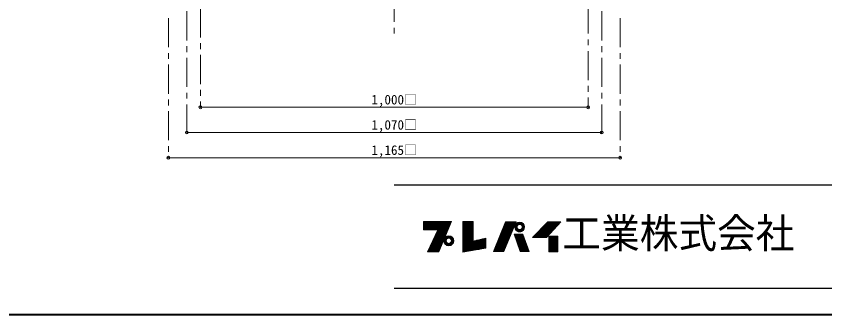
# Model space of a CAD drawing. Units: millimetres, scale not verified. Extents: x -3068 to 3007, y -2202 to 2013.
# Drawn here: x -1006 to 1079, y -2202 to -1432 of the extents above; entities that cross this region are included whole.
import ezdxf
from ezdxf.enums import TextEntityAlignment as Align

# ---------------------------------------------------------------- set-up
doc = ezdxf.new("R2010")
doc.units = ezdxf.units.MM
doc.header["$LTSCALE"] = 15
doc.header["$PDMODE"] = 32
doc.header["$PDSIZE"] = 7.5
doc.linetypes.add('CHAIN1', pattern=[8, 5, -1, 1, -1])
doc.layers.add('0-0____1', color=7, linetype='Continuous', lineweight=18)
doc.styles.add('ＭＳ ゴシック', font='')
doc.styles.get('ＭＳ ゴシック').set_extended_font_data('MS Gothic')

msp = doc.modelspace()

# ---------------------------------------------------------------- linework, layer by layer
at = {"layer": '0-0____1', "color": 4, "linetype": 'CHAIN1', "lineweight": 9}
for p, q in [((-30.9, -52.12), (-30.9, -1492.12)), ((-530.9, -1412.12), (-530.9, -1667.12)), ((469.1, -1402.12), (469.1, -1667.12)), ((-613.4, -1437.12), (-613.4, -1797.12)), ((-565.9, -1419.62), (-565.9, -1732.12)), ((504.1, -1419.62), (504.1, -1732.12)), ((551.6, -1437.12), (551.6, -1797.12))]:
    msp.add_line(p, q, dxfattribs=at)
at = {"layer": '0-0____1', "color": 4, "lineweight": 9}
for p, q in [((-530.9, -1667.12), (469.1, -1667.12)), ((-565.9, -1732.12), (504.1, -1732.12)), ((-613.4, -1797.12), (551.6, -1797.12))]:
    msp.add_line(p, q, dxfattribs=at)
at = {"layer": '0-0____1', "color": 6, "lineweight": 25}
for p, q in [((-30.9, -1866.76), (2939.1, -1866.76)), ((2939.1, -2134.62), (-30.9, -2134.62))]:
    msp.add_line(p, q, dxfattribs=at)
at = {"layer": '0-0____1'}
for p, q in [((44.74, -1962.41), (115.86, -1962.41)), ((44.74, -1963.04), (115.6, -1963.04)), ((44.74, -1963.99), (115.2, -1963.99)), ((44.74, -1964.93), (114.81, -1964.93)), ((44.74, -1965.88), (114.42, -1965.88)), ((44.74, -1967.14), (113.9, -1967.14)), ((113.51, -1968.08), (44.74, -1968.08)), ((44.74, -1969.03), (113.12, -1969.03)), ((44.74, -1969.97), (112.73, -1969.97)), ((44.74, -1970.92), (112.34, -1970.92)), ((44.74, -1971.86), (111.95, -1971.86)), ((44.74, -1972.49), (111.69, -1972.49)), ((44.74, -1973.75), (111.17, -1973.75)), ((44.74, -1974.7), (110.77, -1974.7)), ((44.74, -1975.64), (110.38, -1975.64)), ((44.74, -1976.59), (109.99, -1976.59)), ((44.74, -1977.53), (109.6, -1977.53)), ((44.74, -1978.48), (109.21, -1978.48)), ((44.74, -1979.42), (108.82, -1979.42)), ((44.74, -1980.37), (108.43, -1980.37)), ((83.8, -2039.9), (116.25, -1961.47)), ((146.17, -1961.15), (146.17, -2040.85)), ((172.32, -1961.15), (146.17, -1961.15)), ((146.17, -1962.41), (172.32, -1962.41)), ((146.17, -1963.04), (172.32, -1963.04)), ((146.17, -1963.99), (172.32, -1963.99)), ((146.17, -1964.93), (172.32, -1964.93)), ((146.17, -1965.88), (172.32, -1965.88)), ((146.17, -1967.14), (172.32, -1967.14)), ((146.17, -1968.08), (172.32, -1968.08)), ((146.17, -1969.03), (172.32, -1969.03)), ((146.17, -1969.97), (172.32, -1969.97)), ((146.17, -1970.92), (172.32, -1970.92)), ((146.17, -1971.86), (172.32, -1971.86)), ((146.17, -1972.49), (172.32, -1972.49)), ((146.17, -1973.75), (172.32, -1973.75)), ((146.17, -1974.7), (172.32, -1974.7)), ((146.17, -1975.64), (172.32, -1975.64)), ((146.17, -1976.59), (172.32, -1976.59)), ((146.17, -1977.53), (172.32, -1977.53)), ((146.17, -1978.48), (172.32, -1978.48)), ((146.17, -1979.42), (172.32, -1979.42)), ((146.17, -1980.37), (172.32, -1980.37)), ((256.11, -1962.73), (224.61, -2039.27)), ((248.85, -1980.37), (275.87, -1980.37)), ((249.24, -1979.42), (276.26, -1979.42)), ((249.63, -1978.48), (276.65, -1978.48)), ((250.01, -1977.53), (277.04, -1977.53)), ((250.44, -1976.59), (277.44, -1976.59)), ((250.79, -1975.64), (277.83, -1975.64)), ((251.18, -1974.7), (278.22, -1974.7)), ((251.38, -2039.27), (283.2, -1962.73)), ((251.57, -1973.75), (278.61, -1973.75)), ((252.09, -1972.49), (279.14, -1972.49)), ((252.35, -1971.86), (279.4, -1971.86)), ((252.74, -1970.92), (279.79, -1970.92)), ((253.13, -1969.97), (280.19, -1969.97)), ((253.51, -1969.03), (280.58, -1969.03)), ((253.9, -1968.08), (280.97, -1968.08)), ((254.29, -1967.14), (281.36, -1967.14)), ((254.81, -1965.88), (281.89, -1965.88)), ((255.2, -1964.93), (282.25, -1964.93)), ((255.59, -1963.99), (282.67, -1963.99)), ((256.11, -1962.73), (283.2, -1962.73)), ((279.58, -1975.64), (285.58, -1975.64)), ((279.64, -1974.38), (285.7, -1974.38)), ((279.68, -1977.22), (285.77, -1977.22)), ((279.9, -1972.81), (286.21, -1972.81)), ((279.98, -1978.79), (286.36, -1978.79)), ((280.49, -1970.92), (287.51, -1970.92)), ((280.49, -1980.37), (287.51, -1980.37)), ((281.07, -1969.66), (289.21, -1969.66)), ((282.07, -1968.08), (302.6, -1968.08)), ((283.12, -1966.82), (301.54, -1966.82)), ((284.95, -1965.25), (299.71, -1965.25)), ((287.16, -1963.99), (297.5, -1963.99)), ((303.59, -1969.66), (295.45, -1969.66)), ((304.17, -1970.92), (297.15, -1970.92)), ((304.17, -1980.37), (297.15, -1980.37)), ((304.69, -1978.79), (298.3, -1978.79)), ((304.76, -1972.81), (298.46, -1972.81)), ((304.98, -1977.22), (298.9, -1977.22)), ((305.02, -1974.38), (298.96, -1974.38)), ((299.08, -1975.64), (305.08, -1975.64)), ((347.46, -1980.37), (382.11, -1980.37)), ((348.4, -1979.42), (382.98, -1979.42)), ((349.35, -1978.48), (383.86, -1978.48)), ((350.29, -1977.53), (384.74, -1977.53)), ((351.24, -1976.59), (385.62, -1976.59)), ((352.18, -1975.64), (386.49, -1975.64)), ((353.13, -1974.7), (387.46, -1974.7)), ((354.07, -1973.75), (388.25, -1973.75)), ((355.33, -1972.49), (389.42, -1972.49)), ((355.96, -1971.86), (390, -1971.86)), ((356.91, -1970.92), (390.88, -1970.92)), ((357.85, -1969.97), (391.76, -1969.97)), ((358.8, -1969.03), (392.64, -1969.03)), ((359.74, -1968.08), (393.51, -1968.08)), ((360.69, -1967.14), (394.39, -1967.14)), ((361.63, -2002.42), (398.49, -1962.73)), ((361.95, -1965.88), (395.56, -1965.88)), ((362.89, -1964.93), (396.44, -1964.93)), ((363.84, -1963.99), (397.32, -1963.99)), ((44.74, -1981.31), (108.04, -1981.31)), ((81.28, -1982.57), (44.74, -1982.57)), ((54.82, -2039.9), (81.28, -1982.57)), ((72.85, -2000.84), (99.96, -2000.84)), ((100.61, -1999.27), (73.58, -1999.27)), ((101.26, -1997.69), (74.3, -1997.69)), ((101.78, -1996.43), (74.89, -1996.43)), ((75.61, -1994.86), (102.44, -1994.86)), ((102.96, -1993.6), (76.19, -1993.6)), ((103.48, -1992.34), (76.87, -1992.34)), ((77.5, -1990.76), (104.13, -1990.76)), ((104.65, -1989.5), (78.08, -1989.5)), ((105.3, -1987.93), (78.81, -1987.93)), ((105.69, -1986.98), (79.25, -1986.98)), ((106.21, -1985.72), (79.83, -1985.72)), ((106.6, -1984.78), (80.26, -1984.78)), ((107.13, -1983.52), (80.85, -1983.52)), ((107.52, -1982.57), (81.28, -1982.57)), ((102.25, -2000.84), (117.01, -2000.84)), ((105.24, -1999.27), (114.02, -1999.27)), ((146.17, -1981.31), (172.32, -1981.31)), ((146.17, -1982.57), (172.32, -1982.57)), ((146.17, -1983.52), (172.32, -1983.52)), ((146.17, -1984.78), (172.32, -1984.78)), ((146.17, -1985.72), (172.32, -1985.72)), ((146.17, -1986.98), (172.32, -1986.98)), ((146.17, -1987.93), (172.32, -1987.93)), ((146.17, -1989.5), (172.32, -1989.5)), ((146.17, -1990.76), (172.32, -1990.76)), ((146.17, -1992.34), (172.32, -1992.34)), ((146.17, -1993.6), (172.32, -1993.6)), ((146.17, -1994.86), (172.32, -1994.86)), ((146.17, -1996.43), (172.32, -1996.43)), ((146.17, -1997.69), (172.32, -1997.69)), ((146.17, -1999.27), (172.32, -1999.27)), ((146.17, -2000.84), (172.32, -2000.84)), ((240.42, -2000.84), (267.35, -2000.84)), ((241.07, -1999.27), (268.01, -1999.27)), ((241.72, -1997.69), (268.66, -1997.69)), ((242.25, -1996.43), (269.19, -1996.43)), ((242.88, -1994.86), (269.84, -1994.86)), ((243.4, -1993.6), (270.37, -1993.6)), ((243.92, -1992.34), (270.89, -1992.34)), ((244.57, -1990.76), (271.54, -1990.76)), ((245.09, -1989.5), (272.07, -1989.5)), ((245.74, -1987.93), (272.72, -1987.93)), ((246.13, -1986.98), (273.12, -1986.98)), ((246.64, -1985.72), (273.64, -1985.72)), ((247.03, -1984.78), (274.03, -1984.78)), ((247.55, -1983.52), (274.56, -1983.52)), ((247.94, -1982.57), (274.95, -1982.57)), ((248.46, -1981.31), (275.47, -1981.31)), ((278.58, -1994.86), (300.64, -1994.86)), ((279.13, -1996.43), (301.22, -1996.43)), ((279.57, -1997.69), (301.68, -1997.69)), ((280.11, -1999.27), (302.26, -1999.27)), ((280.66, -2000.84), (302.85, -2000.84)), ((281.25, -1981.94), (289.91, -1981.94)), ((282.3, -1983.52), (302.36, -1983.52)), ((283.44, -1984.78), (301.23, -1984.78)), ((285.93, -1986.67), (298.74, -1986.67)), ((288.92, -1987.93), (295.74, -1987.93)), ((303.42, -1981.94), (294.76, -1981.94)), ((316.9, -2038.96), (300.52, -1994.54)), ((326.98, -2000.84), (363.09, -2000.84)), ((328.56, -1999.27), (364.56, -1999.27)), ((330.13, -1997.69), (366.02, -1997.69)), ((331.39, -1996.43), (367.19, -1996.43)), ((332.97, -1994.86), (368.65, -1994.86)), ((334.23, -1993.6), (369.82, -1993.6)), ((335.49, -1992.34), (370.99, -1992.34)), ((337.06, -1990.76), (372.45, -1990.76)), ((338.32, -1989.5), (373.62, -1989.5)), ((339.9, -1987.93), (375.09, -1987.93)), ((340.84, -1986.98), (375.96, -1986.98)), ((342.1, -1985.72), (377.13, -1985.72)), ((343.05, -1984.78), (378.01, -1984.78)), ((344.31, -1983.52), (379.18, -1983.52)), ((345.25, -1982.57), (380.06, -1982.57)), ((346.51, -1981.31), (381.23, -1981.31)), ((367.3, -2000.84), (391.24, -2000.84)), ((91.23, -2021.95), (63.11, -2021.95)), ((91.88, -2020.37), (63.84, -2020.37)), ((92.4, -2019.11), (64.42, -2019.11)), ((93.05, -2017.54), (65.14, -2017.54)), ((93.7, -2015.96), (65.87, -2015.96)), ((94.49, -2014.07), (66.79, -2014.07)), ((95.01, -2012.81), (67.33, -2012.81)), ((95.66, -2011.24), (68.05, -2011.24)), ((68.63, -2009.98), (96.18, -2009.98)), ((96.83, -2008.4), (69.36, -2008.4)), ((97.61, -2006.51), (70.23, -2006.51)), ((98.27, -2004.94), (70.96, -2004.94)), ((98.79, -2003.68), (71.54, -2003.68)), ((99.44, -2002.1), (72.27, -2002.1)), ((96.88, -2011.24), (102.88, -2011.24)), ((96.94, -2009.98), (103, -2009.98)), ((96.98, -2012.81), (103.07, -2012.81)), ((97.2, -2008.4), (103.51, -2008.4)), ((97.2, -2014.07), (103.51, -2014.07)), ((97.79, -2006.51), (104.81, -2006.51)), ((97.79, -2015.96), (104.81, -2015.96)), ((98.55, -2004.94), (107.21, -2004.94)), ((98.55, -2017.54), (107.21, -2017.54)), ((99.37, -2003.68), (119.9, -2003.68)), ((99.6, -2019.11), (119.66, -2019.11)), ((100.74, -2002.1), (118.53, -2002.1)), ((100.74, -2020.37), (118.53, -2020.37)), ((102.71, -2021.95), (116.55, -2021.95)), ((120.72, -2004.94), (112.06, -2004.94)), ((120.72, -2017.54), (112.06, -2017.54)), ((121.47, -2006.51), (114.45, -2006.51)), ((121.47, -2015.96), (114.45, -2015.96)), ((122.06, -2008.4), (115.76, -2008.4)), ((122.06, -2014.07), (115.76, -2014.07)), ((122.28, -2012.81), (116.2, -2012.81)), ((122.32, -2009.98), (116.26, -2009.98)), ((116.38, -2011.24), (122.38, -2011.24)), ((146.17, -2002.1), (172.32, -2002.1)), ((146.17, -2003.68), (172.32, -2003.68)), ((146.17, -2004.94), (172.32, -2004.94)), ((146.17, -2006.51), (172.32, -2006.51)), ((146.17, -2008.4), (172.32, -2008.4)), ((146.17, -2009.98), (172.32, -2009.98)), ((146.17, -2011.24), (172.32, -2011.24)), ((146.17, -2012.81), (204.76, -2012.81)), ((146.17, -2014.07), (204.76, -2014.07)), ((146.17, -2015.96), (204.76, -2015.96)), ((146.17, -2017.54), (204.76, -2017.54)), ((146.17, -2019.11), (204.76, -2019.11)), ((146.17, -2020.37), (204.76, -2020.37)), ((146.17, -2021.95), (204.76, -2021.95)), ((204.76, -2011.24), (175.14, -2011.24)), ((204.76, -2009.98), (180.78, -2009.98)), ((204.76, -2008.4), (187.83, -2008.4)), ((204.76, -2006.51), (196.3, -2006.51)), ((231.74, -2021.95), (258.58, -2021.95)), ((232.38, -2020.37), (259.24, -2020.37)), ((232.9, -2019.11), (259.76, -2019.11)), ((233.55, -2017.54), (260.42, -2017.54)), ((234.2, -2015.96), (261.07, -2015.96)), ((234.98, -2014.07), (261.86, -2014.07)), ((235.5, -2012.81), (262.38, -2012.81)), ((236.14, -2011.24), (263.04, -2011.24)), ((236.66, -2009.98), (263.56, -2009.98)), ((237.31, -2008.4), (264.21, -2008.4)), ((238.09, -2006.51), (265, -2006.51)), ((238.74, -2004.94), (265.65, -2004.94)), ((239.26, -2003.68), (266.18, -2003.68)), ((239.9, -2002.1), (266.83, -2002.1)), ((281.1, -2002.1), (303.31, -2002.1)), ((281.65, -2003.68), (303.89, -2003.68)), ((282.08, -2004.94), (304.36, -2004.94)), ((282.63, -2006.51), (304.94, -2006.51)), ((283.29, -2008.4), (305.63, -2008.4)), ((283.84, -2009.98), (306.21, -2009.98)), ((284.27, -2011.24), (306.68, -2011.24)), ((284.82, -2012.81), (307.26, -2012.81)), ((285.26, -2014.07), (307.72, -2014.07)), ((285.92, -2015.96), (308.42, -2015.96)), ((286.46, -2017.54), (309, -2017.54)), ((286.98, -2019.11), (309.58, -2019.11)), ((287.45, -2020.37), (310.05, -2020.37)), ((288, -2021.95), (310.63, -2021.95)), ((325.41, -2002.42), (361.63, -2002.42)), ((367.3, -2002.1), (391.24, -2002.1)), ((367.3, -2003.68), (391.24, -2003.68)), ((367.3, -2004.94), (391.24, -2004.94)), ((367.3, -2006.51), (391.24, -2006.51)), ((367.3, -2008.4), (391.24, -2008.4)), ((367.3, -2009.98), (391.24, -2009.98)), ((367.3, -2011.24), (391.24, -2011.24)), ((367.3, -2012.81), (391.24, -2012.81)), ((367.3, -2014.07), (391.24, -2014.07)), ((367.3, -2015.96), (391.24, -2015.96)), ((367.3, -2017.54), (391.24, -2017.54)), ((367.3, -2019.11), (391.24, -2019.11)), ((367.3, -2020.37), (391.24, -2020.37)), ((367.3, -2021.95), (391.24, -2021.95)), ((54.82, -2039.9), (83.8, -2039.9)), ((84.45, -2038.33), (55.55, -2038.33)), ((85.24, -2036.44), (56.42, -2036.44)), ((85.89, -2034.86), (57.15, -2034.86)), ((86.54, -2033.29), (57.88, -2033.29)), ((87.32, -2031.4), (58.75, -2031.4)), ((87.97, -2029.82), (59.47, -2029.82)), ((88.75, -2027.93), (60.35, -2027.93)), ((89.27, -2026.67), (60.93, -2026.67)), ((89.93, -2025.1), (61.66, -2025.1)), ((90.58, -2023.52), (62.38, -2023.52)), ((106.22, -2023.52), (113.04, -2023.52)), ((146.17, -2023.52), (204.76, -2023.52)), ((146.17, -2025.1), (204.76, -2025.1)), ((146.17, -2026.67), (204.76, -2026.67)), ((146.17, -2027.93), (204.76, -2027.93)), ((146.17, -2029.82), (204.76, -2029.82)), ((146.17, -2031.4), (197.87, -2031.4)), ((146.17, -2033.29), (187.53, -2033.29)), ((146.17, -2034.86), (178.91, -2034.86)), ((146.17, -2036.44), (170.3, -2036.44)), ((146.17, -2038.33), (159.96, -2038.33)), ((251.38, -2039.27), (224.61, -2039.27)), ((225, -2038.33), (251.77, -2038.33)), ((225.77, -2036.44), (252.56, -2036.44)), ((226.42, -2034.86), (253.21, -2034.86)), ((227.07, -2033.29), (253.87, -2033.29)), ((227.85, -2031.4), (254.66, -2031.4)), ((228.5, -2029.82), (255.31, -2029.82)), ((229.27, -2027.93), (256.1, -2027.93)), ((229.79, -2026.67), (256.62, -2026.67)), ((230.44, -2025.1), (257.27, -2025.1)), ((231.09, -2023.52), (257.93, -2023.52)), ((288.54, -2023.52), (311.21, -2023.52)), ((289.09, -2025.1), (311.79, -2025.1)), ((289.64, -2026.67), (312.37, -2026.67)), ((290.08, -2027.93), (312.84, -2027.93)), ((290.73, -2029.82), (313.53, -2029.82)), ((291.39, -2031.4), (314.11, -2031.4)), ((291.94, -2033.29), (314.81, -2033.29)), ((292.48, -2034.86), (315.39, -2034.86)), ((293.03, -2036.44), (315.97, -2036.44)), ((293.69, -2038.33), (316.67, -2038.33)), ((293.91, -2038.96), (316.9, -2038.96)), ((367.3, -2023.52), (391.24, -2023.52)), ((367.3, -2025.1), (391.24, -2025.1)), ((367.3, -2026.67), (391.24, -2026.67)), ((367.3, -2027.93), (391.24, -2027.93)), ((367.3, -2029.82), (391.24, -2029.82)), ((367.3, -2031.4), (391.24, -2031.4)), ((367.3, -2033.29), (391.24, -2033.29)), ((367.3, -2034.86), (391.24, -2034.86)), ((367.3, -2036.44), (391.24, -2036.44)), ((367.3, -2038.33), (391.24, -2038.33))]:
    msp.add_line(p, q, dxfattribs=at)
at = {"layer": '0-0____1', "color": 1, "lineweight": 40}
msp.add_line((3006.6, -2202.12), (-3068.4, -2202.12), dxfattribs=at)
at = {"layer": '0-0____1'}
for points in [[(44.74, -1982.57), (44.74, -1961.47), (116.25, -1961.47)], [(146.17, -2040.85), (204.76, -2030.14), (204.76, -2004.62), (172.32, -2011.87), (172.32, -1961.15)], [(325.41, -2002.42), (365.1, -1962.73), (398.49, -1962.73)], [(293.91, -2038.96), (278.47, -1994.54), (300.52, -1994.54)]]:
    msp.add_lwpolyline(points, dxfattribs=at)
msp.add_lwpolyline([(367.3, -1999.27), (367.3, -2039.9), (391.24, -2039.9), (391.24, -1999.27)], close=True, dxfattribs=at)
for centre, radius in [((292.33, -1975.64), 12.75), ((292.33, -1975.64), 6.75), ((109.63, -2011.24), 12.75), ((109.63, -2011.24), 6.75)]:
    msp.add_circle(centre, radius, dxfattribs=at)
at = {"layer": '0-0____1', "color": 1}
for p in [(-530.9, -1667.12), (469.1, -1667.12), (-565.9, -1732.12), (504.1, -1732.12), (-613.4, -1797.12), (551.6, -1797.12)]:
    msp.add_point(p, dxfattribs=at)

# ---------------------------------------------------------------- texts
at = {"layer": '0-0____1', "style": 'ＭＳ ゴシック'}
for s, p in [('1,000□', (-89.96, -1667.12)), ('1,070□', (-89.96, -1732.12)), ('1,165□', (-89.96, -1797.12))]:
    msp.add_text(s, height=24.74, dxfattribs=at).set_placement(p, align=Align.BOTTOM_LEFT)
at = {"layer": '0-0____1', "style": 'ＭＳ ゴシック', "width": 0.95}
msp.add_text('工業株式会社', height=76.98, dxfattribs=at).set_placement((402.49, -2053.19), align=Align.BOTTOM_LEFT)

doc.saveas('drawing.dxf')
